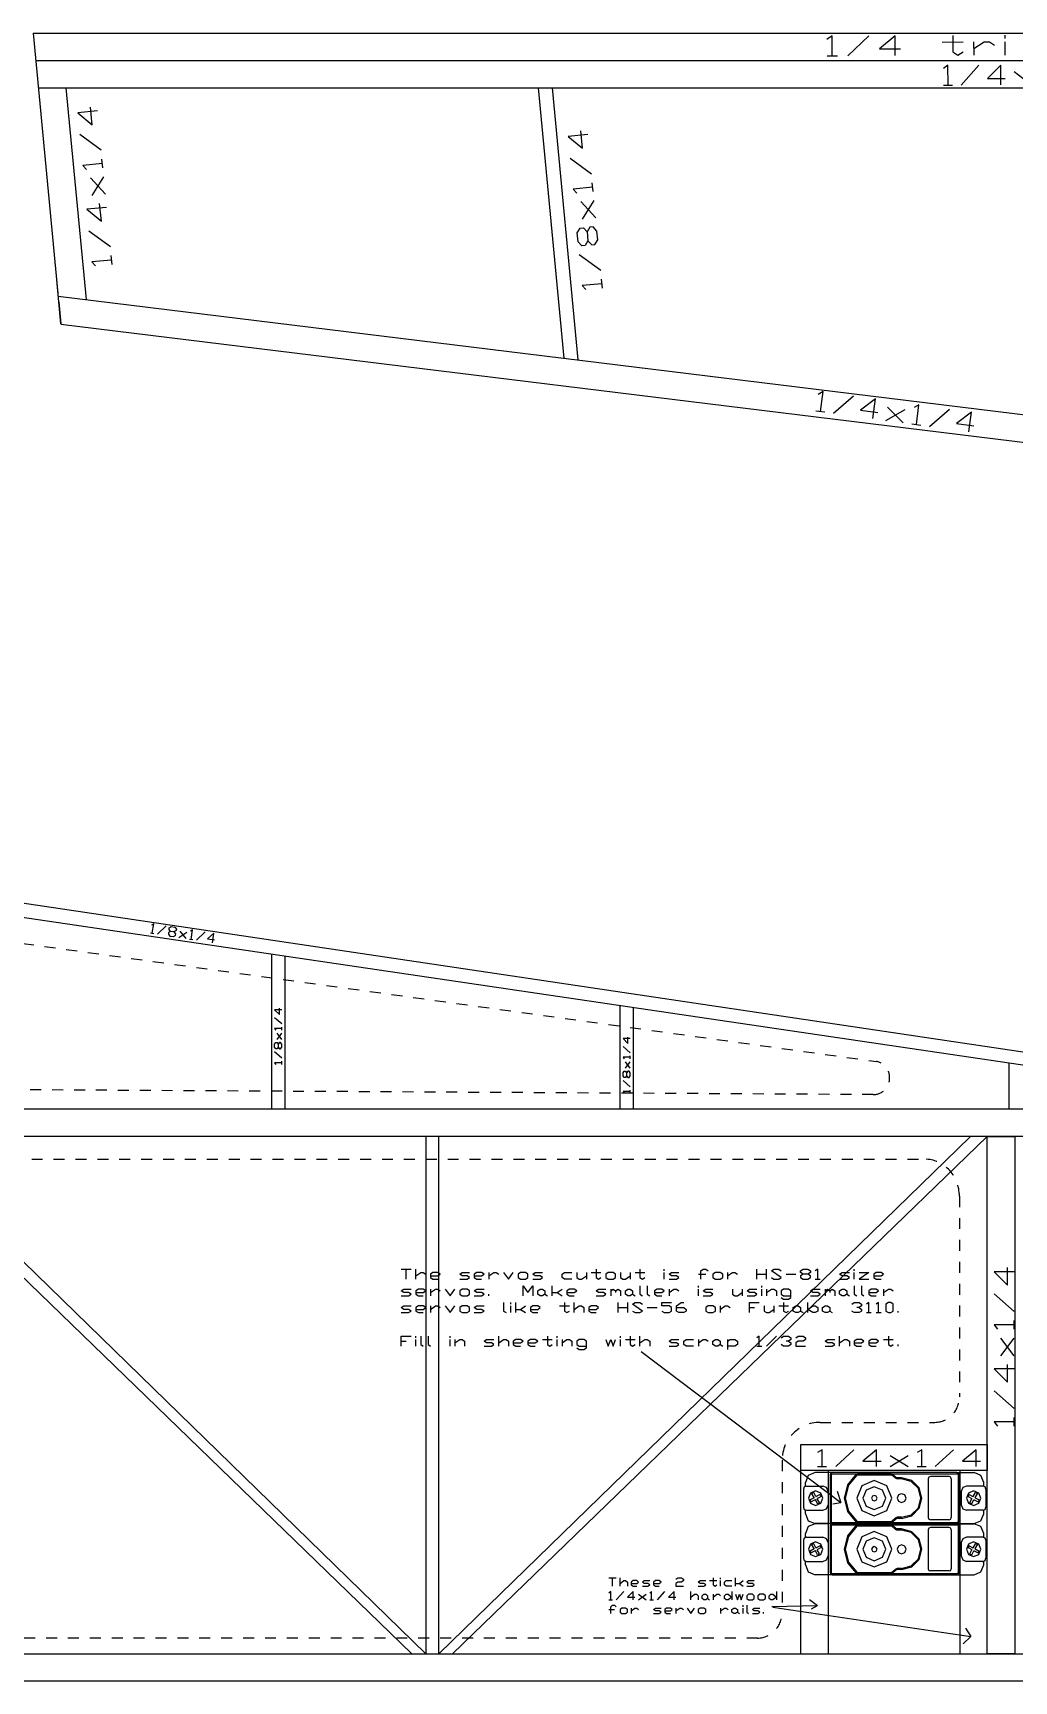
# Model space of a CAD drawing. Extents: x 0.4 to 69.6, y 0 to 36.6.
# Drawn here: x 17.68 to 26.65, y 0.02 to 15.07 of the extents above; entities that cross this region are included whole.
import ezdxf

# ---------------------------------------------------------------- set-up
doc = ezdxf.new("R2010")
doc.units = 0
doc.linetypes.add('$MARGINS', pattern=[0.075, 0.05, -0.025])
doc.layers.get('0').update_dxf_attribs({"linetype": 'CONTINUOUS'})

msp = doc.modelspace()

# ---------------------------------------------------------------- linework, layer by layer
at = {"color": 7, "linetype": 'CONTINUOUS'}
for p, q in [((17.686, 15.066, 0), (17.912, 12.687, 0)), ((17.686, 15.066, 0), (35.3, 15.064, 0)), ((17.71, 14.816, 0), (35.294, 14.814, 0)), ((17.733, 14.566, 0), (35.288, 14.564, 0)), ((17.985, 14.566, 0), (18.169, 12.632, 0)), ((22.535, 12.097, 0), (22.3, 14.566, 0)), ((22.426, 14.566, 0), (22.662, 12.081, 0)), ((17.915, 12.663, 0), (35.185, 10.546, 0)), ((17.939, 12.407, 0), (35.179, 10.295, 0)), ((30.224, 5.241, 0), (16.787, 7.237, 0)), ((16.769, 7.113, 0), (29.45, 5.242, 0)), ((19.861, 6.657, 0), (19.861, 5.241, 0)), ((19.986, 5.241, 0), (19.986, 6.638, 0)), ((23.043, 6.187, 0), (23.043, 5.241, 0)), ((23.168, 5.241, 0), (23.168, 6.169, 0)), ((26.602, 5.241, 0), (26.602, 5.662, 0)), ((16.262, 4.991, 0), (21.145, 0.267, 0)), ((16.42, 4.991, 0), (21.271, 0.267, 0)), ((21.271, 4.991), (21.271, 0.267)), ((21.391, 0.267), (21.391, 4.991)), ((26.248, 4.991, 0), (21.391, 0.267, 0)), ((21.517, 0.267, 0), (26.401, 4.991, 0)), ((23.238, 3.026, 0), (25.062, 1.648, 0)), ((24.697, 0.267, 0), (24.697, 1.94, 0)), ((24.697, 1.94, 0), (24.697, 1.94, 0)), ((24.697, 1.94, 0), (24.697, 1.94, 0)), ((24.697, 1.94, 0), (24.697, 1.94, 0)), ((24.697, 1.94, 0), (24.697, 1.94, 0)), ((24.947, 1.94, 0), (24.947, 0.267, 0)), ((26.153, 0.267, 0), (26.153, 1.94, 0)), ((26.153, 1.94, 0), (26.153, 1.94, 0)), ((26.153, 1.94, 0), (26.153, 1.94, 0)), ((26.153, 1.94, 0), (26.153, 1.94, 0)), ((26.153, 1.94, 0), (26.153, 1.94, 0)), ((25.03, 1.752, 0), (25.062, 1.648, 0)), ((24.989, 1.635, 0), (25.062, 1.648, 0)), ((24.777, 0.762, 0), (24.851, 0.707, 0)), ((24.432, 0.697, 0), (24.851, 0.707, 0)), ((24.442, 0.693, 0), (26.251, 0.423, 0)), ((24.794, 0.676, 0), (24.851, 0.707, 0)), ((26.203, 0.501, 0), (26.251, 0.423, 0)), ((26.179, 0.356, 0), (26.251, 0.423, 0))]:
    msp.add_line(p, q, dxfattribs=at)
at = {"color": 5, "linetype": '$MARGINS'}
for p, q in [((17.591, 6.753, 0), (25.389, 5.674, 0)), ((25.359, 5.372, 0), (17.356, 5.417, 0)), ((16.872, 4.783, 0), (25.827, 4.783, 0)), ((26.146, 4.445, 0), (26.146, 2.612, 0)), ((24.873, 2.379, 0), (25.923, 2.379, 0)), ((24.526, 2.033, 0), (24.526, 0.642, 0)), ((26.153, 1.94, 0), (26.153, 1.94, 0)), ((26.153, 1.94, 0), (26.153, 1.94, 0)), ((26.153, 1.94, 0), (26.153, 1.94, 0)), ((26.153, 1.94, 0), (26.153, 1.94, 0)), ((24.303, 0.409, 0), (16.915, 0.409, 0))]:
    msp.add_line(p, q, dxfattribs=at)
at = {"color": 7, "linetype": 'CONTINUOUS', "ltscale": 0.25}
for p, q in [((24.74, 1.798, 0), (24.74, 1.831, 0)), ((24.985, 1.92, 0), (24.829, 1.92, 0)), ((24.965, 1.9, 0), (24.965, 1.474, 0)), ((24.975, 1.9, 0), (24.975, 1.474, 0)), ((26.124, 1.92, 0), (24.985, 1.92, 0)), ((24.985, 1.91, 0), (26.124, 1.91, 0)), ((25.216, 1.91, 0), (25.204, 1.906, 0)), ((25.216, 1.9, 0), (25.21, 1.898, 0)), ((25.522, 1.91, 0), (25.216, 1.91, 0)), ((25.216, 1.9, 0), (25.522, 1.9, 0)), ((25.534, 1.906, 0), (25.522, 1.91, 0)), ((25.528, 1.898, 0), (25.522, 1.9, 0)), ((25.558, 1.872, 0), (25.528, 1.898, 0)), ((25.558, 1.872, 0), (25.528, 1.898, 0)), ((25.565, 1.879, 0), (25.534, 1.906, 0)), ((25.558, 1.872, 0), (25.579, 1.863, 0)), ((25.565, 1.879, 0), (25.579, 1.873, 0)), ((25.618, 1.873, 0), (25.579, 1.873, 0)), ((25.618, 1.863, 0), (25.579, 1.863, 0)), ((25.862, 1.865, 0), (25.862, 1.509, 0)), ((26.053, 1.885, 0), (25.881, 1.885, 0)), ((26.072, 1.865, 0), (26.072, 1.509, 0)), ((26.124, 1.92, 0), (26.28, 1.92, 0)), ((26.134, 1.9, 0), (26.134, 1.474, 0)), ((26.144, 1.9, 0), (26.144, 1.474, 0)), ((26.369, 1.798, 0), (26.369, 1.831, 0)), ((24.721, 1.769, 0), (24.721, 1.606, 0)), ((24.75, 1.798, 0), (24.898, 1.798, 0)), ((24.781, 1.669, 0), (24.789, 1.654, 0)), ((24.818, 1.69, 0), (24.782, 1.671, 0)), ((24.828, 1.673, 0), (24.791, 1.654, 0)), ((24.819, 1.693, 0), (24.799, 1.728, 0)), ((24.814, 1.739, 0), (24.8, 1.731, 0)), ((24.836, 1.702, 0), (24.817, 1.738, 0)), ((24.85, 1.637, 0), (24.831, 1.672, 0)), ((24.874, 1.72, 0), (24.839, 1.701, 0)), ((24.868, 1.647, 0), (24.848, 1.682, 0)), ((24.884, 1.703, 0), (24.849, 1.684, 0)), ((24.885, 1.705, 0), (24.877, 1.72, 0)), ((24.948, 1.749, 0), (24.948, 1.626, 0)), ((26.161, 1.749, 0), (26.161, 1.626, 0)), ((26.359, 1.798, 0), (26.211, 1.798, 0)), ((26.232, 1.72, 0), (26.224, 1.705, 0)), ((26.225, 1.703, 0), (26.26, 1.684, 0)), ((26.234, 1.72, 0), (26.27, 1.701, 0)), ((26.241, 1.647, 0), (26.261, 1.682, 0)), ((26.259, 1.637, 0), (26.278, 1.672, 0)), ((26.273, 1.702, 0), (26.293, 1.738, 0)), ((26.281, 1.673, 0), (26.317, 1.654, 0)), ((26.29, 1.693, 0), (26.31, 1.728, 0)), ((26.291, 1.69, 0), (26.327, 1.671, 0)), ((26.31, 1.731, 0), (26.295, 1.739, 0)), ((26.32, 1.654, 0), (26.328, 1.669, 0)), ((26.389, 1.769, 0), (26.389, 1.606, 0)), ((24.74, 1.544, 0), (24.74, 1.577, 0)), ((24.75, 1.577, 0), (24.898, 1.577, 0)), ((24.853, 1.636, 0), (24.867, 1.644, 0)), ((25.579, 1.512, 0), (25.558, 1.503, 0)), ((25.618, 1.512, 0), (25.579, 1.512, 0)), ((26.359, 1.577, 0), (26.211, 1.577, 0)), ((26.242, 1.644, 0), (26.257, 1.636, 0)), ((26.369, 1.544, 0), (26.369, 1.577, 0)), ((24.74, 1.332, 0), (24.74, 1.364, 0)), ((24.985, 1.455, 0), (24.829, 1.455, 0)), ((24.985, 1.454, 0), (24.829, 1.454, 0)), ((24.965, 1.434, 0), (24.965, 1.008, 0)), ((24.975, 1.434, 0), (24.975, 1.008, 0)), ((24.985, 1.465, 0), (26.124, 1.465, 0)), ((24.985, 1.455, 0), (26.124, 1.455, 0)), ((26.124, 1.454, 0), (24.985, 1.454, 0)), ((24.985, 1.443, 0), (26.124, 1.443, 0)), ((25.204, 1.468, 0), (25.216, 1.465, 0)), ((25.216, 1.443, 0), (25.204, 1.439, 0)), ((25.21, 1.477, 0), (25.216, 1.474, 0)), ((25.216, 1.434, 0), (25.21, 1.432, 0)), ((25.216, 1.474, 0), (25.522, 1.474, 0)), ((25.216, 1.465, 0), (25.522, 1.465, 0)), ((25.522, 1.443, 0), (25.216, 1.443, 0)), ((25.216, 1.434, 0), (25.522, 1.434, 0)), ((25.522, 1.474, 0), (25.528, 1.477, 0)), ((25.522, 1.465, 0), (25.534, 1.468, 0)), ((25.534, 1.439, 0), (25.522, 1.443, 0)), ((25.528, 1.432, 0), (25.522, 1.434, 0)), ((25.528, 1.477, 0), (25.558, 1.503, 0)), ((25.558, 1.405, 0), (25.528, 1.432, 0)), ((25.558, 1.405, 0), (25.528, 1.432, 0)), ((25.534, 1.468, 0), (25.565, 1.496, 0)), ((25.565, 1.412, 0), (25.534, 1.439, 0)), ((25.558, 1.405, 0), (25.579, 1.396, 0)), ((25.579, 1.502, 0), (25.565, 1.496, 0)), ((25.565, 1.412, 0), (25.579, 1.406, 0)), ((25.618, 1.502, 0), (25.579, 1.502, 0)), ((25.618, 1.406, 0), (25.579, 1.406, 0)), ((25.618, 1.396, 0), (25.579, 1.396, 0)), ((25.862, 1.399, 0), (25.862, 1.043, 0)), ((26.053, 1.49, 0), (25.881, 1.49, 0)), ((26.053, 1.419, 0), (25.881, 1.419, 0)), ((26.072, 1.399, 0), (26.072, 1.043, 0)), ((26.124, 1.455, 0), (26.28, 1.455, 0)), ((26.124, 1.454, 0), (26.28, 1.454, 0)), ((26.134, 1.434, 0), (26.134, 1.008, 0)), ((26.144, 1.434, 0), (26.144, 1.008, 0)), ((26.369, 1.332, 0), (26.369, 1.364, 0)), ((24.721, 1.302, 0), (24.721, 1.139, 0)), ((24.75, 1.332, 0), (24.898, 1.332, 0)), ((24.818, 1.223, 0), (24.782, 1.204, 0)), ((24.828, 1.206, 0), (24.791, 1.187, 0)), ((24.819, 1.226, 0), (24.799, 1.262, 0)), ((24.814, 1.272, 0), (24.8, 1.264, 0)), ((24.836, 1.235, 0), (24.817, 1.271, 0)), ((24.85, 1.17, 0), (24.831, 1.205, 0)), ((24.874, 1.253, 0), (24.839, 1.234, 0)), ((24.868, 1.18, 0), (24.848, 1.215, 0)), ((24.884, 1.236, 0), (24.849, 1.217, 0)), ((24.885, 1.238, 0), (24.877, 1.253, 0)), ((24.948, 1.282, 0), (24.948, 1.159, 0)), ((26.161, 1.282, 0), (26.161, 1.159, 0)), ((26.359, 1.332, 0), (26.211, 1.332, 0)), ((26.232, 1.253, 0), (26.224, 1.238, 0)), ((26.225, 1.236, 0), (26.26, 1.217, 0)), ((26.234, 1.253, 0), (26.27, 1.234, 0)), ((26.241, 1.18, 0), (26.261, 1.215, 0)), ((26.259, 1.17, 0), (26.278, 1.205, 0)), ((26.273, 1.235, 0), (26.293, 1.271, 0)), ((26.281, 1.206, 0), (26.317, 1.187, 0)), ((26.29, 1.226, 0), (26.31, 1.262, 0)), ((26.291, 1.223, 0), (26.327, 1.204, 0)), ((26.31, 1.264, 0), (26.295, 1.272, 0)), ((26.389, 1.302, 0), (26.389, 1.139, 0)), ((24.74, 1.077, 0), (24.74, 1.11, 0)), ((24.75, 1.11, 0), (24.898, 1.11, 0)), ((24.781, 1.202, 0), (24.789, 1.187, 0)), ((24.853, 1.169, 0), (24.867, 1.178, 0)), ((26.359, 1.11, 0), (26.211, 1.11, 0)), ((26.242, 1.178, 0), (26.257, 1.169, 0)), ((26.32, 1.187, 0), (26.328, 1.202, 0)), ((26.369, 1.077, 0), (26.369, 1.11, 0)), ((24.985, 0.988, 0), (24.829, 0.988, 0)), ((24.985, 0.998, 0), (26.124, 0.998, 0)), ((24.985, 0.988, 0), (26.124, 0.988, 0)), ((25.204, 1.002, 0), (25.216, 0.998, 0)), ((25.21, 1.01, 0), (25.216, 1.008, 0)), ((25.216, 1.008, 0), (25.522, 1.008, 0)), ((25.216, 0.998, 0), (25.522, 0.998, 0)), ((25.522, 1.008, 0), (25.528, 1.01, 0)), ((25.522, 0.998, 0), (25.534, 1.002, 0)), ((25.528, 1.01, 0), (25.558, 1.036, 0)), ((25.534, 1.002, 0), (25.565, 1.029, 0)), ((25.579, 1.045, 0), (25.558, 1.036, 0)), ((25.579, 1.035, 0), (25.565, 1.029, 0)), ((25.618, 1.045, 0), (25.579, 1.045, 0)), ((25.618, 1.035, 0), (25.579, 1.035, 0)), ((26.053, 1.023, 0), (25.881, 1.023, 0)), ((26.124, 0.988, 0), (26.28, 0.988, 0))]:
    msp.add_line(p, q, dxfattribs=at)
at = {"linetype": 'BYBLOCK', "flags": 128}
for points in [[(24.985, 14.857), (24.984, 15.039), (24.936, 15.008)], [(25.128, 14.858), (25.319, 15.04)], [(25.559, 14.86), (25.558, 15.041), (25.415, 14.92), (25.607, 14.921)], [(25.989, 14.983), (26.181, 14.984)], [(26.085, 15.044), (26.085, 14.893), (26.133, 14.863), (26.181, 14.893)], [(26.276, 14.984), (26.277, 14.864)], [(26.277, 14.924), (26.372, 14.985), (26.42, 14.985), (26.468, 14.955)], [(26.563, 15.016), (26.563, 15.046)], [(26.564, 14.865), (26.564, 14.986)], [(24.937, 14.857), (25.033, 14.858)], [(26.042, 14.591), (26.041, 14.772), (26.001, 14.742)], [(26.163, 14.591), (26.323, 14.773)], [(26.525, 14.592), (26.524, 14.773), (26.404, 14.652), (26.565, 14.652)], [(26.645, 14.713), (26.806, 14.592)], [(26.002, 14.591), (26.082, 14.591)], [(18.272, 14.355), (18.092, 14.338), (18.224, 14.229), (18.208, 14.389)], [(22.751, 14.139), (22.571, 14.122), (22.703, 14.013), (22.687, 14.173)], [(18.307, 13.995), (18.111, 14.138)], [(18.318, 13.874), (18.138, 13.857), (18.172, 13.82)], [(18.322, 13.834), (18.314, 13.914)], [(22.786, 13.778), (22.59, 13.921)], [(18.345, 13.594), (18.209, 13.743)], [(18.225, 13.583), (18.33, 13.754)], [(22.801, 13.618), (22.793, 13.698)], [(22.797, 13.658), (22.617, 13.641), (22.651, 13.604)], [(18.356, 13.474), (18.176, 13.457), (18.308, 13.348), (18.292, 13.508)], [(22.824, 13.378), (22.688, 13.527)], [(22.704, 13.366), (22.809, 13.538)], [(18.391, 13.113), (18.195, 13.256)], [(22.843, 13.178), (22.835, 13.258), (22.801, 13.295), (22.771, 13.292), (22.745, 13.249), (22.753, 13.169), (22.727, 13.126), (22.696, 13.123), (22.663, 13.16), (22.655, 13.241), (22.681, 13.283), (22.711, 13.286), (22.745, 13.249)], [(22.753, 13.169), (22.787, 13.132), (22.817, 13.135), (22.843, 13.178)], [(18.402, 12.993), (18.222, 12.976), (18.255, 12.939)], [(18.406, 12.953), (18.398, 13.033)], [(22.87, 12.897), (22.674, 13.04)], [(22.885, 12.737), (22.877, 12.817)], [(22.881, 12.777), (22.701, 12.76), (22.735, 12.723)], [(24.876, 11.611), (24.901, 11.791), (24.857, 11.766)], [(24.995, 11.595), (25.18, 11.753)], [(24.836, 11.617), (24.916, 11.606)], [(25.354, 11.546), (25.379, 11.725), (25.243, 11.622), (25.402, 11.6)], [(25.474, 11.529), (25.65, 11.627)], [(25.49, 11.649), (25.633, 11.507)], [(25.753, 11.491), (25.777, 11.67), (25.734, 11.646)], [(25.872, 11.474), (26.056, 11.632)], [(26.231, 11.425), (26.256, 11.605), (26.12, 11.501), (26.279, 11.48)], [(25.713, 11.496), (25.793, 11.485)], [(18.772, 6.846), (18.786, 6.932), (18.767, 6.92)], [(18.756, 6.849), (18.788, 6.843)], [(18.82, 6.838), (18.899, 6.914)], [(18.941, 6.863), (18.922, 6.852), (18.92, 6.837), (18.934, 6.82)], [(18.934, 6.82), (18.966, 6.815), (18.985, 6.827), (18.987, 6.841), (18.973, 6.858), (18.941, 6.863), (18.927, 6.88), (18.929, 6.895), (18.947, 6.907), (18.98, 6.901), (18.994, 6.884), (18.991, 6.87), (18.973, 6.858)], [(19.015, 6.807), (19.088, 6.855)], [(19.024, 6.865), (19.079, 6.797)], [(19.112, 6.792), (19.144, 6.787)], [(19.128, 6.789), (19.142, 6.876), (19.123, 6.864)], [(19.176, 6.782), (19.255, 6.858)], [(19.322, 6.759), (19.336, 6.845), (19.278, 6.795), (19.343, 6.785)], [(19.956, 6.145), (19.891, 6.145), (19.934, 6.103), (19.934, 6.16)], [(19.956, 6.018), (19.891, 6.074)], [(19.956, 5.975), (19.891, 5.975), (19.902, 5.961)], [(19.913, 5.876), (19.956, 5.932)], [(19.956, 5.876), (19.913, 5.932)], [(19.956, 5.961), (19.956, 5.989)], [(23.138, 5.883), (23.074, 5.883), (23.117, 5.84), (23.117, 5.897)], [(19.956, 5.805), (19.956, 5.833), (19.945, 5.847), (19.934, 5.847), (19.923, 5.833), (19.923, 5.805), (19.913, 5.79), (19.902, 5.79), (19.891, 5.805), (19.891, 5.833), (19.902, 5.847), (19.913, 5.847), (19.923, 5.833)], [(19.956, 5.705), (19.891, 5.762)], [(19.923, 5.805), (19.934, 5.79), (19.945, 5.79), (19.956, 5.805)], [(23.138, 5.755), (23.074, 5.812)], [(23.138, 5.698), (23.138, 5.727)], [(19.956, 5.663), (19.891, 5.663), (19.902, 5.648)], [(19.956, 5.648), (19.956, 5.677)], [(23.138, 5.713), (23.074, 5.713), (23.085, 5.698)], [(23.138, 5.542), (23.138, 5.571), (23.128, 5.585), (23.117, 5.585), (23.106, 5.571), (23.106, 5.542), (23.095, 5.528), (23.085, 5.528), (23.074, 5.542), (23.074, 5.571), (23.085, 5.585), (23.095, 5.585), (23.106, 5.571)], [(23.095, 5.613), (23.138, 5.67)], [(23.138, 5.613), (23.095, 5.67)], [(23.138, 5.443), (23.074, 5.5)], [(23.106, 5.542), (23.117, 5.528), (23.128, 5.528), (23.138, 5.542)], [(23.138, 5.4), (23.074, 5.4), (23.085, 5.386)], [(23.138, 5.386), (23.138, 5.414)], [(21.048, 3.778), (21.137, 3.778)], [(21.093, 3.686), (21.093, 3.778)], [(21.182, 3.686), (21.182, 3.778)], [(22.828, 3.778), (22.828, 3.702), (22.85, 3.686), (22.872, 3.702)], [(23.228, 3.778), (23.228, 3.702), (23.25, 3.686), (23.272, 3.702)], [(23.45, 3.763), (23.45, 3.778)], [(23.784, 3.686), (23.784, 3.763), (23.806, 3.778), (23.829, 3.778), (23.851, 3.763)], [(24.296, 3.686), (24.296, 3.778)], [(24.385, 3.686), (24.385, 3.778)], [(24.429, 3.702), (24.451, 3.686), (24.496, 3.686), (24.518, 3.702), (24.429, 3.763), (24.451, 3.778), (24.496, 3.778), (24.518, 3.763)], [(24.718, 3.686), (24.763, 3.686), (24.785, 3.702), (24.785, 3.717), (24.763, 3.732), (24.718, 3.732), (24.696, 3.748), (24.696, 3.763), (24.718, 3.778), (24.763, 3.778), (24.785, 3.763), (24.785, 3.748), (24.763, 3.732)], [(24.852, 3.686), (24.852, 3.778), (24.83, 3.763)], [(25.185, 3.763), (25.185, 3.778)], [(26.645, 3.753), (26.464, 3.753), (26.585, 3.632), (26.585, 3.793)], [(21.182, 3.717), (21.226, 3.748), (21.248, 3.748), (21.271, 3.732), (21.271, 3.686)], [(21.315, 3.717), (21.382, 3.717), (21.404, 3.732), (21.382, 3.748), (21.337, 3.748), (21.315, 3.732), (21.315, 3.702), (21.337, 3.686), (21.382, 3.686)], [(21.582, 3.686), (21.649, 3.686), (21.671, 3.702), (21.649, 3.717), (21.604, 3.717), (21.582, 3.732), (21.604, 3.748), (21.671, 3.748)], [(21.715, 3.717), (21.782, 3.717), (21.804, 3.732), (21.782, 3.748), (21.738, 3.748), (21.715, 3.732), (21.715, 3.702), (21.738, 3.686), (21.782, 3.686)], [(21.849, 3.748), (21.849, 3.686)], [(21.849, 3.717), (21.893, 3.748), (21.916, 3.748), (21.938, 3.732)], [(21.982, 3.748), (22.027, 3.686), (22.071, 3.748)], [(22.138, 3.686), (22.183, 3.686), (22.205, 3.702), (22.205, 3.732), (22.183, 3.748), (22.138, 3.748), (22.116, 3.732), (22.116, 3.702), (22.138, 3.686)], [(22.16, 3.534), (22.16, 3.625), (22.205, 3.564), (22.249, 3.625), (22.249, 3.534)], [(22.249, 3.686), (22.316, 3.686), (22.338, 3.702), (22.316, 3.717), (22.272, 3.717), (22.249, 3.732), (22.272, 3.748), (22.338, 3.748)], [(22.427, 3.534), (22.427, 3.625)], [(22.605, 3.686), (22.538, 3.686), (22.516, 3.702), (22.516, 3.732), (22.538, 3.748), (22.605, 3.748)], [(22.65, 3.748), (22.65, 3.702), (22.672, 3.686), (22.694, 3.686), (22.739, 3.717)], [(22.739, 3.748), (22.739, 3.686)], [(22.783, 3.748), (22.872, 3.748)], [(22.939, 3.686), (22.983, 3.686), (23.006, 3.702), (23.006, 3.732), (22.983, 3.748), (22.939, 3.748), (22.917, 3.732), (22.917, 3.702), (22.939, 3.686)], [(23.05, 3.748), (23.05, 3.702), (23.072, 3.686), (23.095, 3.686), (23.139, 3.717)], [(23.139, 3.748), (23.139, 3.686)], [(23.184, 3.748), (23.272, 3.748)], [(23.228, 3.625), (23.228, 3.549), (23.25, 3.534)], [(23.295, 3.625), (23.295, 3.549), (23.317, 3.534)], [(23.45, 3.686), (23.45, 3.748)], [(23.495, 3.686), (23.562, 3.686), (23.584, 3.702), (23.562, 3.717), (23.517, 3.717), (23.495, 3.732), (23.517, 3.748), (23.584, 3.748)], [(23.762, 3.732), (23.829, 3.732)], [(23.762, 3.61), (23.762, 3.625)], [(23.918, 3.686), (23.962, 3.686), (23.984, 3.702), (23.984, 3.732), (23.962, 3.748), (23.918, 3.748), (23.895, 3.732), (23.895, 3.702), (23.918, 3.686)], [(24.029, 3.748), (24.029, 3.686)], [(24.029, 3.717), (24.073, 3.748), (24.096, 3.748), (24.118, 3.732)], [(24.296, 3.732), (24.385, 3.732)], [(24.34, 3.61), (24.34, 3.625)], [(24.563, 3.732), (24.652, 3.732)], [(24.718, 3.732), (24.696, 3.717), (24.696, 3.702), (24.718, 3.686)], [(24.83, 3.686), (24.874, 3.686)], [(25.052, 3.686), (25.119, 3.686), (25.141, 3.702), (25.119, 3.717), (25.074, 3.717), (25.052, 3.732), (25.074, 3.748), (25.141, 3.748)], [(25.185, 3.686), (25.185, 3.748)], [(25.185, 3.625), (25.185, 3.549), (25.208, 3.534)], [(25.23, 3.748), (25.319, 3.748), (25.23, 3.686), (25.319, 3.686)], [(25.252, 3.625), (25.252, 3.549), (25.274, 3.534)], [(25.363, 3.717), (25.43, 3.717), (25.452, 3.732), (25.43, 3.748), (25.386, 3.748), (25.363, 3.732), (25.363, 3.702), (25.386, 3.686), (25.43, 3.686)], [(21.048, 3.534), (21.115, 3.534), (21.137, 3.549), (21.115, 3.564), (21.07, 3.564), (21.048, 3.58), (21.07, 3.595), (21.137, 3.595)], [(21.182, 3.564), (21.248, 3.564), (21.271, 3.58), (21.248, 3.595), (21.204, 3.595), (21.182, 3.58), (21.182, 3.549), (21.204, 3.534), (21.248, 3.534)], [(21.315, 3.595), (21.315, 3.534)], [(21.315, 3.564), (21.36, 3.595), (21.382, 3.595), (21.404, 3.58)], [(21.448, 3.595), (21.493, 3.534), (21.537, 3.595)], [(21.604, 3.534), (21.649, 3.534), (21.671, 3.549), (21.671, 3.58), (21.649, 3.595), (21.604, 3.595), (21.582, 3.58), (21.582, 3.549), (21.604, 3.534)], [(21.715, 3.534), (21.782, 3.534), (21.804, 3.549), (21.782, 3.564), (21.738, 3.564), (21.715, 3.58), (21.738, 3.595), (21.804, 3.595)], [(21.849, 3.534), (21.849, 3.549)], [(21.982, 3.473), (21.982, 3.396), (22.005, 3.381)], [(22.049, 3.457), (22.049, 3.473)], [(22.094, 3.381), (22.094, 3.473)], [(22.36, 3.549), (22.338, 3.534), (22.316, 3.534), (22.294, 3.549), (22.294, 3.58), (22.316, 3.595), (22.338, 3.595), (22.36, 3.58), (22.36, 3.549), (22.383, 3.534)], [(22.427, 3.564), (22.472, 3.564), (22.516, 3.595)], [(22.472, 3.564), (22.516, 3.534)], [(22.538, 3.473), (22.538, 3.396), (22.561, 3.381), (22.583, 3.396)], [(22.561, 3.564), (22.627, 3.564), (22.65, 3.58), (22.627, 3.595), (22.583, 3.595), (22.561, 3.58), (22.561, 3.549), (22.583, 3.534), (22.627, 3.534)], [(22.627, 3.381), (22.627, 3.473)], [(22.828, 3.534), (22.894, 3.534), (22.917, 3.549), (22.894, 3.564), (22.85, 3.564), (22.828, 3.58), (22.85, 3.595), (22.917, 3.595)], [(22.961, 3.595), (22.961, 3.534)], [(22.961, 3.58), (22.983, 3.595), (23.006, 3.58), (23.006, 3.564)], [(23.006, 3.58), (23.028, 3.595), (23.05, 3.58), (23.05, 3.534)], [(23.028, 3.381), (23.028, 3.473)], [(23.161, 3.549), (23.139, 3.534), (23.117, 3.534), (23.095, 3.549), (23.095, 3.58), (23.117, 3.595), (23.139, 3.595), (23.161, 3.58), (23.161, 3.549), (23.184, 3.534)], [(23.117, 3.381), (23.117, 3.473)], [(23.161, 3.396), (23.184, 3.381), (23.228, 3.381), (23.25, 3.396), (23.161, 3.457), (23.184, 3.473), (23.228, 3.473), (23.25, 3.457)], [(23.361, 3.564), (23.428, 3.564), (23.45, 3.58), (23.428, 3.595), (23.384, 3.595), (23.361, 3.58), (23.361, 3.549), (23.384, 3.534), (23.428, 3.534)], [(23.428, 3.396), (23.45, 3.381), (23.495, 3.381), (23.517, 3.396), (23.517, 3.427), (23.495, 3.442), (23.428, 3.442), (23.428, 3.473), (23.517, 3.473)], [(23.495, 3.595), (23.495, 3.534)], [(23.495, 3.564), (23.539, 3.595), (23.562, 3.595), (23.584, 3.58)], [(23.562, 3.427), (23.628, 3.427), (23.651, 3.411), (23.651, 3.396), (23.628, 3.381), (23.584, 3.381), (23.562, 3.396), (23.562, 3.442), (23.606, 3.473), (23.628, 3.473)], [(23.762, 3.534), (23.762, 3.595)], [(23.806, 3.534), (23.873, 3.534), (23.895, 3.549), (23.873, 3.564), (23.829, 3.564), (23.806, 3.58), (23.829, 3.595), (23.895, 3.595)], [(24.073, 3.595), (24.073, 3.549), (24.096, 3.534), (24.118, 3.534), (24.162, 3.564)], [(24.162, 3.595), (24.162, 3.534)], [(24.207, 3.534), (24.273, 3.534), (24.296, 3.549), (24.273, 3.564), (24.229, 3.564), (24.207, 3.58), (24.229, 3.595), (24.296, 3.595)], [(24.229, 3.381), (24.229, 3.473), (24.318, 3.473)], [(24.34, 3.534), (24.34, 3.595)], [(24.385, 3.595), (24.385, 3.534)], [(24.385, 3.564), (24.429, 3.595), (24.451, 3.595), (24.474, 3.58), (24.474, 3.534)], [(24.518, 3.518), (24.54, 3.503), (24.585, 3.503), (24.607, 3.518), (24.607, 3.58), (24.585, 3.595), (24.54, 3.595), (24.518, 3.58), (24.518, 3.549), (24.54, 3.534), (24.607, 3.534)], [(24.54, 3.473), (24.54, 3.396), (24.563, 3.381), (24.585, 3.396)], [(24.763, 3.381), (24.763, 3.473)], [(24.785, 3.534), (24.852, 3.534), (24.874, 3.549), (24.852, 3.564), (24.807, 3.564), (24.785, 3.58), (24.807, 3.595), (24.874, 3.595)], [(24.919, 3.595), (24.919, 3.534)], [(24.919, 3.58), (24.941, 3.595), (24.963, 3.58), (24.963, 3.564)], [(24.963, 3.58), (24.985, 3.595), (25.008, 3.58), (25.008, 3.534)], [(25.119, 3.549), (25.096, 3.534), (25.074, 3.534), (25.052, 3.549), (25.052, 3.58), (25.074, 3.595), (25.096, 3.595), (25.119, 3.58), (25.119, 3.549), (25.141, 3.534)], [(25.163, 3.457), (25.185, 3.473), (25.23, 3.473), (25.252, 3.457), (25.252, 3.442), (25.23, 3.427), (25.208, 3.427)], [(25.319, 3.381), (25.319, 3.473), (25.297, 3.457)], [(25.319, 3.564), (25.386, 3.564), (25.408, 3.58), (25.386, 3.595), (25.341, 3.595), (25.319, 3.58), (25.319, 3.549), (25.341, 3.534), (25.386, 3.534)], [(25.408, 3.381), (25.408, 3.473), (25.386, 3.457)], [(25.452, 3.595), (25.452, 3.534)], [(25.452, 3.564), (25.497, 3.595), (25.519, 3.595), (25.541, 3.58)], [(25.497, 3.381), (25.519, 3.381), (25.541, 3.396), (25.541, 3.457), (25.519, 3.473), (25.497, 3.473), (25.475, 3.457), (25.475, 3.396), (25.497, 3.381)], [(26.645, 3.391), (26.464, 3.552)], [(21.048, 3.381), (21.115, 3.381), (21.137, 3.396), (21.115, 3.411), (21.07, 3.411), (21.048, 3.427), (21.07, 3.442), (21.137, 3.442)], [(21.182, 3.411), (21.248, 3.411), (21.271, 3.427), (21.248, 3.442), (21.204, 3.442), (21.182, 3.427), (21.182, 3.396), (21.204, 3.381), (21.248, 3.381)], [(21.315, 3.442), (21.315, 3.381)], [(21.315, 3.411), (21.36, 3.442), (21.382, 3.442), (21.404, 3.427)], [(21.448, 3.442), (21.493, 3.381), (21.537, 3.442)], [(21.604, 3.381), (21.649, 3.381), (21.671, 3.396), (21.671, 3.427), (21.649, 3.442), (21.604, 3.442), (21.582, 3.427), (21.582, 3.396), (21.604, 3.381)], [(21.715, 3.381), (21.782, 3.381), (21.804, 3.396), (21.782, 3.411), (21.738, 3.411), (21.715, 3.427), (21.738, 3.442), (21.804, 3.442)], [(22.049, 3.381), (22.049, 3.442)], [(22.094, 3.411), (22.138, 3.411), (22.183, 3.442)], [(22.138, 3.411), (22.183, 3.381)], [(22.227, 3.411), (22.294, 3.411), (22.316, 3.427), (22.294, 3.442), (22.249, 3.442), (22.227, 3.427), (22.227, 3.396), (22.249, 3.381), (22.294, 3.381)], [(22.494, 3.442), (22.583, 3.442)], [(22.627, 3.411), (22.672, 3.442), (22.694, 3.442), (22.716, 3.427), (22.716, 3.381)], [(22.761, 3.411), (22.828, 3.411), (22.85, 3.427), (22.828, 3.442), (22.783, 3.442), (22.761, 3.427), (22.761, 3.396), (22.783, 3.381), (22.828, 3.381)], [(23.028, 3.427), (23.117, 3.427)], [(23.295, 3.427), (23.384, 3.427)], [(23.851, 3.381), (23.895, 3.381), (23.918, 3.396), (23.918, 3.427), (23.895, 3.442), (23.851, 3.442), (23.829, 3.427), (23.829, 3.396), (23.851, 3.381)], [(23.962, 3.442), (23.962, 3.381)], [(23.962, 3.411), (24.007, 3.442), (24.029, 3.442), (24.051, 3.427)], [(24.229, 3.427), (24.273, 3.427)], [(24.362, 3.442), (24.362, 3.396), (24.385, 3.381), (24.407, 3.381), (24.451, 3.411)], [(24.451, 3.442), (24.451, 3.381)], [(24.496, 3.442), (24.585, 3.442)], [(24.696, 3.396), (24.674, 3.381), (24.652, 3.381), (24.629, 3.396), (24.629, 3.427), (24.652, 3.442), (24.674, 3.442), (24.696, 3.427), (24.696, 3.396), (24.718, 3.381)], [(24.763, 3.411), (24.807, 3.442), (24.83, 3.442), (24.852, 3.427), (24.852, 3.396), (24.83, 3.381), (24.807, 3.381), (24.763, 3.411)], [(24.963, 3.396), (24.941, 3.381), (24.919, 3.381), (24.896, 3.396), (24.896, 3.427), (24.919, 3.442), (24.941, 3.442), (24.963, 3.427), (24.963, 3.396), (24.985, 3.381)], [(25.23, 3.427), (25.252, 3.411), (25.252, 3.396), (25.23, 3.381), (25.185, 3.381), (25.163, 3.396)], [(25.297, 3.381), (25.341, 3.381)], [(25.386, 3.381), (25.43, 3.381)], [(25.586, 3.381), (25.586, 3.396)], [(21.048, 3.075), (21.048, 3.167), (21.137, 3.167)], [(21.182, 3.152), (21.182, 3.167)], [(21.226, 3.167), (21.226, 3.091), (21.248, 3.075)], [(21.293, 3.167), (21.293, 3.091), (21.315, 3.075)], [(21.493, 3.152), (21.493, 3.167)], [(21.938, 3.075), (21.938, 3.167)], [(22.383, 3.167), (22.383, 3.091), (22.405, 3.075), (22.427, 3.091)], [(22.472, 3.152), (22.472, 3.167)], [(23.05, 3.152), (23.05, 3.167)], [(23.139, 3.167), (23.139, 3.091), (23.161, 3.075), (23.184, 3.091)], [(23.228, 3.075), (23.228, 3.167)], [(24.318, 3.075), (24.318, 3.167), (24.296, 3.152)], [(24.385, 3.075), (24.474, 3.167)], [(24.518, 3.152), (24.54, 3.167), (24.585, 3.167), (24.607, 3.152), (24.607, 3.136), (24.585, 3.121), (24.563, 3.121)], [(24.652, 3.152), (24.674, 3.167), (24.718, 3.167), (24.741, 3.152), (24.741, 3.136), (24.718, 3.121), (24.674, 3.121), (24.652, 3.106), (24.652, 3.075), (24.741, 3.075)], [(25.052, 3.075), (25.052, 3.167)], [(25.497, 3.167), (25.497, 3.091), (25.519, 3.075), (25.541, 3.091)], [(26.645, 3.27), (26.464, 3.27), (26.494, 3.23)], [(26.645, 3.23), (26.645, 3.31)], [(21.048, 3.121), (21.093, 3.121)], [(21.182, 3.075), (21.182, 3.136)], [(21.493, 3.075), (21.493, 3.136)], [(21.537, 3.136), (21.537, 3.075)], [(21.537, 3.106), (21.582, 3.136), (21.604, 3.136), (21.626, 3.121), (21.626, 3.075)], [(21.804, 3.075), (21.871, 3.075), (21.893, 3.091), (21.871, 3.106), (21.827, 3.106), (21.804, 3.121), (21.827, 3.136), (21.893, 3.136)], [(21.938, 3.106), (21.982, 3.136), (22.005, 3.136), (22.027, 3.121), (22.027, 3.075)], [(22.071, 3.106), (22.138, 3.106), (22.16, 3.121), (22.138, 3.136), (22.094, 3.136), (22.071, 3.121), (22.071, 3.091), (22.094, 3.075), (22.138, 3.075)], [(22.205, 3.106), (22.272, 3.106), (22.294, 3.121), (22.272, 3.136), (22.227, 3.136), (22.205, 3.121), (22.205, 3.091), (22.227, 3.075), (22.272, 3.075)], [(22.338, 3.136), (22.427, 3.136)], [(22.472, 3.075), (22.472, 3.136)], [(22.516, 3.136), (22.516, 3.075)], [(22.516, 3.106), (22.561, 3.136), (22.583, 3.136), (22.605, 3.121), (22.605, 3.075)], [(22.65, 3.06), (22.672, 3.045), (22.716, 3.045), (22.739, 3.06), (22.739, 3.121), (22.716, 3.136), (22.672, 3.136), (22.65, 3.121), (22.65, 3.091), (22.672, 3.075), (22.739, 3.075)], [(22.917, 3.136), (22.939, 3.075), (22.961, 3.136), (22.983, 3.075), (23.006, 3.136)], [(23.05, 3.075), (23.05, 3.136)], [(23.095, 3.136), (23.184, 3.136)], [(23.228, 3.106), (23.272, 3.136), (23.295, 3.136), (23.317, 3.121), (23.317, 3.075)], [(23.495, 3.075), (23.562, 3.075), (23.584, 3.091), (23.562, 3.106), (23.517, 3.106), (23.495, 3.121), (23.517, 3.136), (23.584, 3.136)], [(23.717, 3.075), (23.651, 3.075), (23.628, 3.091), (23.628, 3.121), (23.651, 3.136), (23.717, 3.136)], [(23.762, 3.136), (23.762, 3.075)], [(23.762, 3.106), (23.806, 3.136), (23.829, 3.136), (23.851, 3.121)], [(23.962, 3.091), (23.94, 3.075), (23.918, 3.075), (23.895, 3.091), (23.895, 3.121), (23.918, 3.136), (23.94, 3.136), (23.962, 3.121), (23.962, 3.091), (23.984, 3.075)], [(24.029, 3.136), (24.029, 3.045)], [(24.029, 3.121), (24.051, 3.136), (24.096, 3.136), (24.118, 3.121), (24.118, 3.091), (24.096, 3.075), (24.029, 3.075)], [(24.296, 3.075), (24.34, 3.075)], [(24.585, 3.121), (24.607, 3.106), (24.607, 3.091), (24.585, 3.075), (24.54, 3.075), (24.518, 3.091)], [(24.919, 3.075), (24.985, 3.075), (25.008, 3.091), (24.985, 3.106), (24.941, 3.106), (24.919, 3.121), (24.941, 3.136), (25.008, 3.136)], [(25.052, 3.106), (25.096, 3.136), (25.119, 3.136), (25.141, 3.121), (25.141, 3.075)], [(25.185, 3.106), (25.252, 3.106), (25.274, 3.121), (25.252, 3.136), (25.208, 3.136), (25.185, 3.121), (25.185, 3.091), (25.208, 3.075), (25.252, 3.075)], [(25.319, 3.106), (25.386, 3.106), (25.408, 3.121), (25.386, 3.136), (25.341, 3.136), (25.319, 3.121), (25.319, 3.091), (25.341, 3.075), (25.386, 3.075)], [(25.452, 3.136), (25.541, 3.136)], [(25.586, 3.075), (25.586, 3.091)], [(26.524, 2.988), (26.645, 3.149)], [(26.645, 2.988), (26.524, 3.149)], [(26.645, 2.868), (26.464, 2.868), (26.585, 2.747), (26.585, 2.908)], [(26.645, 2.506), (26.464, 2.667)], [(26.645, 2.345), (26.645, 2.425)], [(26.645, 2.385), (26.464, 2.385), (26.494, 2.345)], [(24.892, 1.975), (24.892, 2.129), (24.851, 2.103)], [(25.016, 1.975), (25.182, 2.129)], [(25.389, 1.975), (25.389, 2.129), (25.264, 2.026), (25.43, 2.026)], [(25.802, 1.975), (25.802, 2.129), (25.761, 2.103)], [(25.926, 1.975), (26.092, 2.129)], [(26.299, 1.975), (26.299, 2.129), (26.175, 2.026), (26.34, 2.026)], [(24.851, 1.975), (24.933, 1.975)], [(25.513, 2.077), (25.678, 1.975)], [(25.513, 1.975), (25.678, 2.077)], [(25.761, 1.975), (25.844, 1.975)], [(22.944, 0.959), (23.012, 0.959)], [(22.978, 0.884), (22.978, 0.959)], [(23.046, 0.884), (23.046, 0.959)], [(23.046, 0.909), (23.08, 0.934), (23.097, 0.934), (23.114, 0.921), (23.114, 0.884)], [(23.148, 0.909), (23.199, 0.909), (23.216, 0.921), (23.199, 0.934), (23.165, 0.934), (23.148, 0.921), (23.148, 0.896), (23.165, 0.884), (23.199, 0.884)], [(23.25, 0.884), (23.301, 0.884), (23.318, 0.896), (23.301, 0.909), (23.267, 0.909), (23.25, 0.921), (23.267, 0.934), (23.318, 0.934)], [(23.353, 0.909), (23.404, 0.909), (23.421, 0.921), (23.404, 0.934), (23.37, 0.934), (23.353, 0.921), (23.353, 0.896), (23.37, 0.884), (23.404, 0.884)], [(23.557, 0.946), (23.574, 0.959), (23.608, 0.959), (23.625, 0.946), (23.625, 0.934), (23.608, 0.921), (23.574, 0.921), (23.557, 0.909), (23.557, 0.884), (23.625, 0.884)], [(23.761, 0.884), (23.812, 0.884), (23.829, 0.896), (23.812, 0.909), (23.778, 0.909), (23.761, 0.921), (23.778, 0.934), (23.829, 0.934)], [(23.863, 0.934), (23.931, 0.934)], [(23.897, 0.959), (23.897, 0.896), (23.914, 0.884), (23.931, 0.896)], [(23.965, 0.946), (23.965, 0.959)], [(23.965, 0.884), (23.965, 0.934)], [(24.068, 0.884), (24.017, 0.884), (24, 0.896), (24, 0.921), (24.017, 0.934), (24.068, 0.934)], [(24.102, 0.884), (24.102, 0.959)], [(24.102, 0.909), (24.136, 0.909), (24.17, 0.934)], [(24.136, 0.909), (24.17, 0.884)], [(24.204, 0.884), (24.255, 0.884), (24.272, 0.896), (24.255, 0.909), (24.221, 0.909), (24.204, 0.921), (24.221, 0.934), (24.272, 0.934)], [(22.961, 0.759), (22.961, 0.834), (22.944, 0.821)], [(22.944, 0.759), (22.978, 0.759)], [(23.012, 0.759), (23.08, 0.834)], [(23.165, 0.759), (23.165, 0.834), (23.114, 0.784), (23.182, 0.784)], [(23.216, 0.809), (23.284, 0.759)], [(23.216, 0.759), (23.284, 0.809)], [(23.335, 0.759), (23.335, 0.834), (23.318, 0.821)], [(23.318, 0.759), (23.353, 0.759)], [(23.387, 0.759), (23.455, 0.834)], [(23.54, 0.759), (23.54, 0.834), (23.489, 0.784), (23.557, 0.784)], [(23.693, 0.759), (23.693, 0.834)], [(23.693, 0.784), (23.727, 0.809), (23.744, 0.809), (23.761, 0.796), (23.761, 0.759)], [(23.846, 0.771), (23.829, 0.759), (23.812, 0.759), (23.795, 0.771), (23.795, 0.796), (23.812, 0.809), (23.829, 0.809), (23.846, 0.796), (23.846, 0.771), (23.863, 0.759)], [(23.897, 0.809), (23.897, 0.759)], [(23.897, 0.784), (23.931, 0.809), (23.948, 0.809), (23.965, 0.796)], [(24.068, 0.784), (24.034, 0.759), (24.017, 0.759), (24, 0.771), (24, 0.796), (24.017, 0.809), (24.034, 0.809), (24.068, 0.784)], [(24.068, 0.834), (24.068, 0.759)], [(24.102, 0.809), (24.119, 0.759), (24.136, 0.809), (24.153, 0.759), (24.17, 0.809)], [(24.221, 0.759), (24.255, 0.759), (24.272, 0.771), (24.272, 0.796), (24.255, 0.809), (24.221, 0.809), (24.204, 0.796), (24.204, 0.771), (24.221, 0.759)], [(24.323, 0.759), (24.357, 0.759), (24.374, 0.771), (24.374, 0.796), (24.357, 0.809), (24.323, 0.809), (24.306, 0.796), (24.306, 0.771), (24.323, 0.759)], [(24.476, 0.784), (24.442, 0.759), (24.425, 0.759), (24.408, 0.771), (24.408, 0.796), (24.425, 0.809), (24.442, 0.809), (24.476, 0.784)], [(24.476, 0.834), (24.476, 0.759)], [(22.944, 0.671), (22.995, 0.671)], [(22.961, 0.634), (22.961, 0.696), (22.978, 0.709), (22.995, 0.709), (23.012, 0.696)], [(23.063, 0.634), (23.097, 0.634), (23.114, 0.646), (23.114, 0.671), (23.097, 0.684), (23.063, 0.684), (23.046, 0.671), (23.046, 0.646), (23.063, 0.634)], [(23.148, 0.684), (23.148, 0.634)], [(23.148, 0.659), (23.182, 0.684), (23.199, 0.684), (23.216, 0.671)], [(23.353, 0.634), (23.404, 0.634), (23.421, 0.646), (23.404, 0.659), (23.37, 0.659), (23.353, 0.671), (23.37, 0.684), (23.421, 0.684)], [(23.455, 0.659), (23.506, 0.659), (23.523, 0.671), (23.506, 0.684), (23.472, 0.684), (23.455, 0.671), (23.455, 0.646), (23.472, 0.634), (23.506, 0.634)], [(23.557, 0.684), (23.557, 0.634)], [(23.557, 0.659), (23.591, 0.684), (23.608, 0.684), (23.625, 0.671)], [(23.659, 0.684), (23.693, 0.634), (23.727, 0.684)], [(23.778, 0.634), (23.812, 0.634), (23.829, 0.646), (23.829, 0.671), (23.812, 0.684), (23.778, 0.684), (23.761, 0.671), (23.761, 0.646), (23.778, 0.634)], [(23.965, 0.684), (23.965, 0.634)], [(23.965, 0.659), (24, 0.684), (24.017, 0.684), (24.034, 0.671)], [(24.119, 0.646), (24.102, 0.634), (24.085, 0.634), (24.068, 0.646), (24.068, 0.671), (24.085, 0.684), (24.102, 0.684), (24.119, 0.671), (24.119, 0.646), (24.136, 0.634)], [(24.17, 0.696), (24.17, 0.709)], [(24.17, 0.634), (24.17, 0.684)], [(24.204, 0.709), (24.204, 0.646), (24.221, 0.634)], [(24.255, 0.634), (24.306, 0.634), (24.323, 0.646), (24.306, 0.659), (24.272, 0.659), (24.255, 0.671), (24.272, 0.684), (24.323, 0.684)], [(24.357, 0.634), (24.357, 0.646)]]:
    msp.add_lwpolyline(points, dxfattribs=at)
at = {"color": 7, "linetype": 'CONTINUOUS', "flags": 128}
for points in [[(17.92, 12.61), (17.939, 12.409), (17.901, 12.811)], [(30.224, 0.017), (24.624, 0.017), (19.165, 0.017), (13.801, 0.017), (8.579, 0.017), (3.498, 0.017)]]:
    msp.add_lwpolyline(points, dxfattribs=at)
at = {"color": 5, "linetype": '$MARGINS', "flags": 128}
for points in [[(25.359, 5.372), (25.367, 5.372), (25.375, 5.372), (25.382, 5.373), (25.39, 5.375), (25.398, 5.377), (25.405, 5.379), (25.412, 5.382), (25.419, 5.385), (25.426, 5.388), (25.433, 5.392), (25.44, 5.396), (25.446, 5.4), (25.453, 5.405), (25.458, 5.41), (25.464, 5.415), (25.47, 5.421), (25.475, 5.427), (25.479, 5.433), (25.484, 5.44), (25.488, 5.446), (25.492, 5.453), (25.495, 5.46), (25.498, 5.467), (25.501, 5.475), (25.503, 5.482), (25.505, 5.49), (25.507, 5.498), (25.508, 5.505), (25.509, 5.513), (25.509, 5.521), (25.509, 5.529), (25.509, 5.537), (25.508, 5.545), (25.507, 5.553), (25.505, 5.56), (25.503, 5.568), (25.501, 5.575), (25.498, 5.583), (25.495, 5.59), (25.491, 5.597), (25.487, 5.604), (25.483, 5.611), (25.479, 5.617), (25.474, 5.623), (25.469, 5.629), (25.463, 5.635), (25.457, 5.64), (25.451, 5.645), (25.445, 5.65), (25.439, 5.654), (25.432, 5.658), (25.425, 5.662), (25.418, 5.665), (25.411, 5.668), (25.404, 5.67), (25.396, 5.673), (25.389, 5.674)], [(26.146, 4.445), (26.146, 4.462), (26.144, 4.479), (26.142, 4.496), (26.14, 4.513), (26.136, 4.53), (26.132, 4.546), (26.126, 4.562), (26.121, 4.578), (26.114, 4.594), (26.106, 4.609), (26.098, 4.624), (26.089, 4.638), (26.08, 4.652), (26.07, 4.665), (26.059, 4.678), (26.047, 4.69), (26.035, 4.701), (26.023, 4.712), (26.01, 4.722), (25.996, 4.732), (25.982, 4.74), (25.968, 4.748), (25.953, 4.755), (25.938, 4.762), (25.923, 4.767), (25.907, 4.772), (25.892, 4.776), (25.876, 4.779), (25.86, 4.781), (25.844, 4.782), (25.827, 4.783)], [(25.923, 2.379), (25.935, 2.38), (25.947, 2.381), (25.958, 2.383), (25.97, 2.385), (25.981, 2.388), (25.992, 2.391), (26.003, 2.396), (26.014, 2.4), (26.025, 2.406), (26.035, 2.411), (26.045, 2.418), (26.054, 2.425), (26.064, 2.432), (26.072, 2.44), (26.081, 2.448), (26.089, 2.457), (26.096, 2.466), (26.103, 2.476), (26.11, 2.486), (26.116, 2.496), (26.122, 2.507), (26.127, 2.518), (26.131, 2.529), (26.135, 2.541), (26.138, 2.552), (26.141, 2.564), (26.143, 2.576), (26.145, 2.588), (26.146, 2.6), (26.146, 2.612)], [(24.873, 2.379), (24.855, 2.379), (24.837, 2.378), (24.819, 2.375), (24.801, 2.372), (24.783, 2.368), (24.766, 2.363), (24.749, 2.356), (24.732, 2.35), (24.715, 2.342), (24.699, 2.333), (24.684, 2.324), (24.669, 2.313), (24.655, 2.302), (24.641, 2.291), (24.628, 2.278), (24.615, 2.265), (24.603, 2.251), (24.592, 2.237), (24.582, 2.222), (24.572, 2.206), (24.564, 2.19), (24.556, 2.174), (24.549, 2.157), (24.543, 2.14), (24.538, 2.123), (24.533, 2.105), (24.53, 2.088), (24.528, 2.07), (24.526, 2.052), (24.526, 2.033)], [(24.303, 0.409), (24.315, 0.41), (24.327, 0.411), (24.338, 0.413), (24.35, 0.415), (24.361, 0.418), (24.372, 0.421), (24.383, 0.426), (24.394, 0.43), (24.404, 0.436), (24.415, 0.441), (24.425, 0.448), (24.434, 0.455), (24.443, 0.462), (24.452, 0.47), (24.461, 0.478), (24.469, 0.487), (24.476, 0.496), (24.483, 0.506), (24.49, 0.516), (24.496, 0.526), (24.502, 0.537), (24.507, 0.548), (24.511, 0.559), (24.515, 0.571), (24.518, 0.582), (24.521, 0.594), (24.523, 0.606), (24.525, 0.618), (24.526, 0.63), (24.526, 0.642)]]:
    msp.add_lwpolyline(points, dxfattribs=at)
at = {"color": 7, "linetype": 'CONTINUOUS', "flags": 128}
for points in [[(6.148, 5.241), (30.224, 5.241), (30.224, 4.991), (6.148, 4.991), (6.148, 5.241), (6.148, 5.241), (6.148, 5.241), (6.148, 5.241)], [(26.401, 4.991), (26.651, 4.991), (26.651, 0.267), (26.401, 0.267), (26.401, 4.991), (26.401, 4.991), (26.401, 4.991), (26.401, 4.991)], [(24.697, 2.176), (26.401, 2.176), (26.401, 1.94), (24.697, 1.94), (24.697, 2.176), (24.697, 2.176), (24.697, 2.176), (24.697, 2.176)], [(3.483, 0.267), (30.224, 0.267), (30.224, 0.017), (3.483, 0.017), (3.483, 0.267), (3.483, 0.267), (3.483, 0.267), (3.483, 0.267)]]:
    msp.add_lwpolyline(points, close=True, dxfattribs=at)
at = {"color": 7, "linetype": 'CONTINUOUS', "ltscale": 0.25, "flags": 128}
for points in [[(24.829, 1.92), (24.766, 1.894), (24.74, 1.831)], [(24.985, 1.92), (24.971, 1.914), (24.965, 1.9)], [(24.985, 1.91), (24.978, 1.907), (24.975, 1.9)], [(25.204, 1.906), (25.123, 1.81), (25.094, 1.688), (25.123, 1.565), (25.204, 1.468)], [(25.21, 1.898), (25.132, 1.805), (25.104, 1.688), (25.132, 1.569), (25.21, 1.477)], [(25.618, 1.502), (25.711, 1.527), (25.779, 1.595), (25.804, 1.688), (25.779, 1.78), (25.711, 1.848), (25.618, 1.873)], [(25.618, 1.512), (25.706, 1.535), (25.771, 1.6), (25.794, 1.688), (25.771, 1.775), (25.706, 1.839), (25.618, 1.863)], [(25.881, 1.885), (25.867, 1.879), (25.862, 1.865)], [(26.072, 1.865), (26.067, 1.879), (26.053, 1.885)], [(26.144, 1.9), (26.138, 1.914), (26.124, 1.92)], [(26.134, 1.9), (26.131, 1.907), (26.124, 1.91)], [(26.369, 1.831), (26.343, 1.894), (26.28, 1.92)], [(24.75, 1.798), (24.729, 1.79), (24.721, 1.769)], [(24.782, 1.671), (24.781, 1.67), (24.781, 1.669)], [(24.8, 1.731), (24.799, 1.73), (24.799, 1.728)], [(24.817, 1.738), (24.815, 1.739), (24.814, 1.739)], [(24.818, 1.69), (24.819, 1.691), (24.819, 1.693)], [(24.831, 1.672), (24.829, 1.673), (24.828, 1.673)], [(24.836, 1.702), (24.837, 1.701), (24.839, 1.701)], [(24.849, 1.684), (24.848, 1.683), (24.848, 1.682)], [(24.877, 1.72), (24.876, 1.721), (24.874, 1.72)], [(24.884, 1.703), (24.885, 1.704), (24.885, 1.705)], [(24.948, 1.749), (24.933, 1.784), (24.898, 1.798)], [(26.211, 1.798), (26.176, 1.784), (26.161, 1.749)], [(26.224, 1.705), (26.224, 1.704), (26.225, 1.703)], [(26.234, 1.72), (26.233, 1.721), (26.232, 1.72)], [(26.261, 1.682), (26.261, 1.683), (26.26, 1.684)], [(26.27, 1.701), (26.271, 1.701), (26.273, 1.702)], [(26.281, 1.673), (26.28, 1.673), (26.278, 1.672)], [(26.29, 1.693), (26.29, 1.691), (26.291, 1.69)], [(26.295, 1.739), (26.293, 1.739), (26.293, 1.738)], [(26.31, 1.728), (26.31, 1.73), (26.31, 1.731)], [(26.328, 1.669), (26.328, 1.67), (26.327, 1.671)], [(26.389, 1.769), (26.38, 1.79), (26.359, 1.798)], [(24.721, 1.606), (24.729, 1.585), (24.75, 1.577)], [(24.74, 1.544), (24.766, 1.481), (24.829, 1.455)], [(24.789, 1.654), (24.79, 1.654), (24.791, 1.654)], [(24.85, 1.637), (24.851, 1.636), (24.853, 1.636)], [(24.867, 1.644), (24.868, 1.646), (24.868, 1.647)], [(24.898, 1.577), (24.933, 1.591), (24.948, 1.626)], [(25.862, 1.509), (25.867, 1.495), (25.881, 1.49)], [(26.053, 1.49), (26.067, 1.495), (26.072, 1.509)], [(26.161, 1.626), (26.176, 1.591), (26.211, 1.577)], [(26.241, 1.647), (26.241, 1.646), (26.242, 1.644)], [(26.257, 1.636), (26.258, 1.636), (26.259, 1.637)], [(26.28, 1.455), (26.343, 1.481), (26.369, 1.544)], [(26.317, 1.654), (26.319, 1.654), (26.32, 1.654)], [(26.359, 1.577), (26.38, 1.585), (26.389, 1.606)], [(24.829, 1.454), (24.766, 1.427), (24.74, 1.364)], [(24.965, 1.474), (24.971, 1.461), (24.985, 1.455)], [(24.985, 1.454), (24.971, 1.448), (24.965, 1.434)], [(24.975, 1.474), (24.978, 1.467), (24.985, 1.465)], [(24.985, 1.443), (24.978, 1.44), (24.975, 1.434)], [(25.204, 1.439), (25.123, 1.343), (25.094, 1.221), (25.123, 1.098), (25.204, 1.002)], [(25.21, 1.432), (25.132, 1.338), (25.104, 1.221), (25.132, 1.103), (25.21, 1.01)], [(25.618, 1.035), (25.711, 1.06), (25.779, 1.128), (25.804, 1.221), (25.779, 1.313), (25.711, 1.381), (25.618, 1.406)], [(25.618, 1.045), (25.706, 1.069), (25.771, 1.133), (25.794, 1.221), (25.771, 1.308), (25.706, 1.372), (25.618, 1.396)], [(25.881, 1.419), (25.867, 1.413), (25.862, 1.399)], [(26.072, 1.399), (26.067, 1.413), (26.053, 1.419)], [(26.124, 1.455), (26.138, 1.461), (26.144, 1.474)], [(26.124, 1.465), (26.131, 1.467), (26.134, 1.474)], [(26.144, 1.434), (26.138, 1.448), (26.124, 1.454)], [(26.134, 1.434), (26.131, 1.44), (26.124, 1.443)], [(26.369, 1.364), (26.343, 1.427), (26.28, 1.454)], [(24.75, 1.332), (24.729, 1.323), (24.721, 1.302)], [(24.782, 1.204), (24.781, 1.203), (24.781, 1.202)], [(24.8, 1.264), (24.799, 1.263), (24.799, 1.262)], [(24.817, 1.271), (24.815, 1.272), (24.814, 1.272)], [(24.818, 1.223), (24.819, 1.225), (24.819, 1.226)], [(24.831, 1.205), (24.829, 1.206), (24.828, 1.206)], [(24.836, 1.235), (24.837, 1.234), (24.839, 1.234)], [(24.849, 1.217), (24.848, 1.216), (24.848, 1.215)], [(24.877, 1.253), (24.876, 1.254), (24.874, 1.253)], [(24.884, 1.236), (24.885, 1.237), (24.885, 1.238)], [(24.948, 1.282), (24.933, 1.317), (24.898, 1.332)], [(26.211, 1.332), (26.176, 1.317), (26.161, 1.282)], [(26.224, 1.238), (26.224, 1.237), (26.225, 1.236)], [(26.234, 1.253), (26.233, 1.254), (26.232, 1.253)], [(26.261, 1.215), (26.261, 1.216), (26.26, 1.217)], [(26.27, 1.234), (26.271, 1.234), (26.273, 1.235)], [(26.281, 1.206), (26.28, 1.206), (26.278, 1.205)], [(26.29, 1.226), (26.29, 1.225), (26.291, 1.223)], [(26.295, 1.272), (26.293, 1.272), (26.293, 1.271)], [(26.31, 1.262), (26.31, 1.263), (26.31, 1.264)], [(26.328, 1.202), (26.328, 1.203), (26.327, 1.204)], [(26.389, 1.302), (26.38, 1.323), (26.359, 1.332)], [(24.721, 1.139), (24.729, 1.118), (24.75, 1.11)], [(24.74, 1.077), (24.766, 1.014), (24.829, 0.988)], [(24.789, 1.187), (24.79, 1.187), (24.791, 1.187)], [(24.85, 1.17), (24.851, 1.169), (24.853, 1.169)], [(24.867, 1.178), (24.868, 1.179), (24.868, 1.18)], [(24.898, 1.11), (24.933, 1.124), (24.948, 1.159)], [(26.161, 1.159), (26.176, 1.124), (26.211, 1.11)], [(26.241, 1.18), (26.241, 1.179), (26.242, 1.178)], [(26.257, 1.169), (26.258, 1.169), (26.259, 1.17)], [(26.28, 0.988), (26.343, 1.014), (26.369, 1.077)], [(26.317, 1.187), (26.319, 1.187), (26.32, 1.187)], [(26.359, 1.11), (26.38, 1.118), (26.389, 1.139)], [(24.965, 1.008), (24.971, 0.994), (24.985, 0.988)], [(24.975, 1.008), (24.978, 1.001), (24.985, 0.998)], [(25.862, 1.043), (25.867, 1.028), (25.881, 1.023)], [(26.053, 1.023), (26.067, 1.028), (26.072, 1.043)], [(26.124, 0.988), (26.138, 0.994), (26.144, 1.008)], [(26.124, 0.998), (26.131, 1.001), (26.134, 1.008)]]:
    msp.add_lwpolyline(points, dxfattribs=at)
for points in [[(25.369, 1.848), (25.255, 1.801), (25.208, 1.688), (25.255, 1.573), (25.369, 1.526), (25.483, 1.573), (25.53, 1.688), (25.483, 1.801), (25.369, 1.848)], [(24.833, 1.754), (24.786, 1.734), (24.767, 1.688), (24.786, 1.641), (24.833, 1.621), (24.88, 1.641), (24.899, 1.688), (24.88, 1.734), (24.833, 1.754)], [(25.369, 1.792), (25.295, 1.761), (25.264, 1.688), (25.295, 1.614), (25.369, 1.583), (25.443, 1.614), (25.473, 1.688), (25.443, 1.761), (25.369, 1.792)], [(25.369, 1.712), (25.351, 1.705), (25.344, 1.688), (25.351, 1.67), (25.369, 1.663), (25.386, 1.67), (25.394, 1.688), (25.386, 1.705), (25.369, 1.712)], [(25.618, 1.728), (25.59, 1.716), (25.578, 1.688), (25.59, 1.659), (25.618, 1.647), (25.647, 1.659), (25.659, 1.688), (25.647, 1.716), (25.618, 1.728)], [(26.276, 1.754), (26.229, 1.734), (26.21, 1.688), (26.229, 1.641), (26.276, 1.621), (26.323, 1.641), (26.343, 1.688), (26.323, 1.734), (26.276, 1.754)], [(25.369, 1.382), (25.255, 1.334), (25.208, 1.221), (25.255, 1.107), (25.369, 1.06), (25.483, 1.107), (25.53, 1.221), (25.483, 1.334), (25.369, 1.382)], [(24.833, 1.287), (24.786, 1.267), (24.767, 1.221), (24.786, 1.174), (24.833, 1.154), (24.88, 1.174), (24.899, 1.221), (24.88, 1.267), (24.833, 1.287)], [(25.369, 1.325), (25.295, 1.295), (25.264, 1.221), (25.295, 1.147), (25.369, 1.116), (25.443, 1.147), (25.473, 1.221), (25.443, 1.295), (25.369, 1.325)], [(25.369, 1.246), (25.351, 1.238), (25.344, 1.221), (25.351, 1.203), (25.369, 1.196), (25.386, 1.203), (25.394, 1.221), (25.386, 1.238), (25.369, 1.246)], [(25.618, 1.261), (25.59, 1.249), (25.578, 1.221), (25.59, 1.192), (25.618, 1.18), (25.647, 1.192), (25.659, 1.221), (25.647, 1.249), (25.618, 1.261)], [(26.276, 1.287), (26.229, 1.267), (26.21, 1.221), (26.229, 1.174), (26.276, 1.154), (26.323, 1.174), (26.343, 1.221), (26.323, 1.267), (26.276, 1.287)]]:
    msp.add_lwpolyline(points, close=True, dxfattribs=at)

doc.saveas('drawing.dxf')
